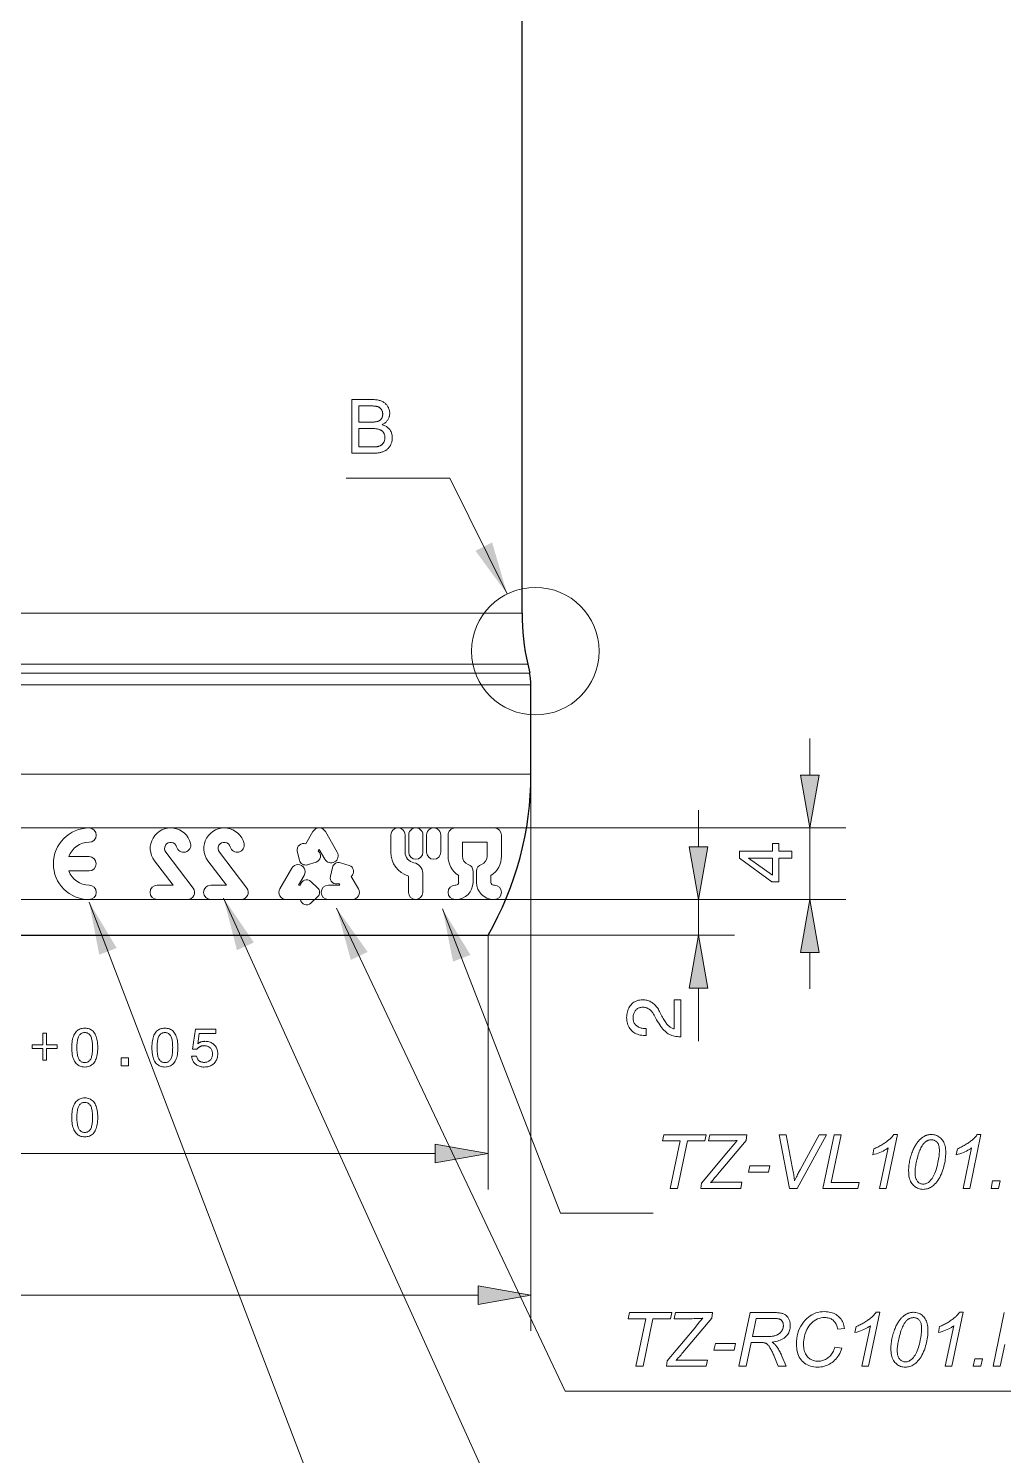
# Model space of a CAD drawing. Extents: x 0 to 297, y 0 to 420.
# Drawn here: x 115.4 to 169.9, y 151.8 to 231.6 of the extents above; entities that cross this region are included whole.
import ezdxf

# ---------------------------------------------------------------- set-up
doc = ezdxf.new("R2010")
doc.units = 0

msp = doc.modelspace()

# ---------------------------------------------------------------- linework, layer by layer
at = {"color": 7, "lineweight": 30}
for p, q in [((143.007, 198.885), (143.007, 292.085)), ((76.207, 180.885), (141.107, 180.885))]:
    msp.add_line(p, q, dxfattribs=at)
at = {"color": 7, "lineweight": 13}
for p, q in [((138.802, 198.885), (74.307, 198.885)), ((139.176, 195.543), (73.88, 195.543)), ((139.08, 196.031), (73.99, 196.031)), ((139.241, 194.885), (73.807, 194.885)), ((139.241, 189.885), (73.807, 189.885)), ((143.507, 189.885), (143.507, 158.781)), ((85.657, 186.885), (138.657, 186.885)), ((79.161, 168.684), (138.152, 168.684)), ((76.761, 160.781), (140.552, 160.781))]:
    msp.add_line(p, q, dxfattribs=at)
at = {"color": 7, "lineweight": 13, "ltscale": 0.105126}
msp.add_line((143.007, 198.885), (138.802, 198.885), dxfattribs=at)
at = {"color": 7, "lineweight": 13, "ltscale": 0.106096}
msp.add_line((143.324, 196.031), (139.08, 196.031), dxfattribs=at)
at = {"color": 7, "lineweight": 13, "ltscale": 0.106432}
msp.add_line((143.434, 195.543), (139.176, 195.543), dxfattribs=at)
at = {"color": 7, "lineweight": 30, "ltscale": 0.0125}
msp.add_line((143.324, 196.031), (143.434, 195.543), dxfattribs=at)
at = {"color": 7, "lineweight": 13, "ltscale": 0.106656}
for p, q in [((143.507, 194.885), (139.241, 194.885)), ((143.507, 189.885), (139.241, 189.885))]:
    msp.add_line(p, q, dxfattribs=at)
at = {"color": 7, "lineweight": 30, "ltscale": 0.125}
msp.add_line((143.507, 189.885), (143.507, 194.885), dxfattribs=at)
at = {"color": 5, "lineweight": 13, "ltscale": 0.051139}
for p, q in [((159.089, 189.839), (159.089, 191.885)), ((159.089, 177.885), (159.089, 179.93))]:
    msp.add_line(p, q, dxfattribs=at)
at = {"color": 7, "lineweight": 13, "ltscale": 0.051139}
msp.add_line((152.872, 185.839), (152.872, 187.885), dxfattribs=at)
at = {"color": 7, "lineweight": 18, "ltscale": 0.020064}
for p, q in [((131.325, 186.685), (130.924, 185.99)), ((133.865, 183.485), (133.464, 184.18)), ((129.824, 182.885), (130.627, 182.885))]:
    msp.add_line(p, q, dxfattribs=at)
at = {"color": 7, "lineweight": 18, "ltscale": 0.033271}
for p, q in [((132.683, 185.532), (132.018, 186.685)), ((130.143, 184.637), (129.478, 183.485)), ((132.188, 182.885), (133.519, 182.885))]:
    msp.add_line(p, q, dxfattribs=at)
at = {"color": 5, "lineweight": 13}
for p, q in [((138.657, 186.885), (161.089, 186.885)), ((138.657, 182.885), (161.089, 182.885))]:
    msp.add_line(p, q, dxfattribs=at)
at = {"color": 7, "lineweight": 18, "ltscale": 0.027327}
for p in [(139.274, 186.885), (141.461, 186.885)]:
    msp.add_line(p, (140.368, 186.885), dxfattribs=at)
at = {"color": 5, "lineweight": 13, "ltscale": 0.1}
msp.add_line((159.089, 182.885), (159.089, 186.885), dxfattribs=at)
at = {"color": 7, "lineweight": 18, "ltscale": 0.023761}
for p, q in [((135.674, 185.534), (135.674, 186.485)), ((136.474, 185.534), (136.474, 186.485)), ((136.674, 185.534), (136.674, 186.485)), ((137.474, 185.534), (137.474, 186.485)), ((137.674, 185.534), (137.674, 186.485)), ((138.474, 185.534), (138.474, 186.485))]:
    msp.add_line(p, q, dxfattribs=at)
at = {"color": 7, "lineweight": 18, "ltscale": 0.029509}
for p, q in [((138.874, 185.304), (138.874, 186.485)), ((141.861, 185.304), (141.861, 186.485))]:
    msp.add_line(p, q, dxfattribs=at)
at = {"color": 7, "lineweight": 18, "ltscale": 0.017327}
for p in [(139.674, 186.085), (141.061, 186.085)]:
    msp.add_line(p, (140.368, 186.085), dxfattribs=at)
at = {"color": 7, "lineweight": 18, "ltscale": 0.01951}
for p, q in [((139.674, 185.304), (139.674, 186.085)), ((141.061, 185.304), (141.061, 186.085))]:
    msp.add_line(p, q, dxfattribs=at)
at = {"color": 7, "lineweight": 13, "ltscale": 0.028166}
for p, q in [((118.817, 185.284), (117.69, 185.284)), ((118.817, 184.484), (117.69, 184.484))]:
    msp.add_line(p, q, dxfattribs=at)
at = {"color": 7, "lineweight": 13, "ltscale": 0.042885}
for p, q in [((123.508, 183.684), (122.47, 185.05)), ((126.499, 183.684), (125.46, 185.05))]:
    msp.add_line(p, q, dxfattribs=at)
at = {"color": 7, "lineweight": 13, "ltscale": 0.063061}
for p, q in [((124.634, 183.527), (123.106, 185.534)), ((127.624, 183.527), (126.097, 185.534))]:
    msp.add_line(p, q, dxfattribs=at)
at = {"color": 7, "lineweight": 18, "ltscale": 0.01286}
for p, q in [((130.567, 185.085), (130.453, 185.587)), ((131.503, 184.98), (131.012, 184.829)), ((132.3, 184.183), (132.415, 184.684)), ((132.859, 184.941), (133.351, 184.789)), ((131.211, 183.891), (131.588, 183.541)), ((131.588, 183.028), (131.211, 182.678))]:
    msp.add_line(p, q, dxfattribs=at)
at = {"color": 7, "lineweight": 18, "ltscale": 0.002744}
for p, q in [((131.672, 185.685), (131.617, 185.59)), ((130.517, 183.685), (130.627, 183.685))]:
    msp.add_line(p, q, dxfattribs=at)
at = {"color": 7, "lineweight": 18, "ltscale": 0.015951}
for p, q in [((131.991, 185.132), (131.672, 185.685)), ((132.188, 183.685), (132.826, 183.685))]:
    msp.add_line(p, q, dxfattribs=at)
at = {"color": 7, "lineweight": 18, "ltscale": 0.01595}
msp.add_line((130.836, 184.237), (130.517, 183.685), dxfattribs=at)
at = {"color": 7, "lineweight": 18, "ltscale": 0.026715}
msp.add_line((137.461, 184.353), (137.461, 183.285), dxfattribs=at)
at = {"color": 7, "lineweight": 18, "ltscale": 0.00963}
for p, q in [((139.467, 184.224), (139.467, 183.839)), ((141.268, 184.224), (141.268, 183.839))]:
    msp.add_line(p, q, dxfattribs=at)
at = {"color": 7, "lineweight": 18, "ltscale": 0.015834}
for p, q in [((140.268, 184.472), (140.268, 183.839)), ((140.467, 184.472), (140.467, 183.839))]:
    msp.add_line(p, q, dxfattribs=at)
at = {"color": 7, "lineweight": 13, "ltscale": 0.022092}
for p, q in [((122.625, 183.684), (123.508, 183.684)), ((125.615, 183.684), (126.499, 183.684))]:
    msp.add_line(p, q, dxfattribs=at)
at = {"color": 7, "lineweight": 18, "ltscale": 0.002743}
msp.add_line((132.826, 183.685), (132.771, 183.78), dxfattribs=at)
at = {"color": 7, "lineweight": 18, "ltscale": 0.022796}
msp.add_line((136.661, 184.196), (136.661, 183.285), dxfattribs=at)
at = {"color": 7, "lineweight": 18, "ltscale": 0.001077}
for p, q in [((139.274, 183.689), (139.318, 183.689)), ((141.461, 183.689), (141.418, 183.689)), ((139.274, 182.889), (139.318, 182.889)), ((141.461, 182.889), (141.418, 182.889))]:
    msp.add_line(p, q, dxfattribs=at)
at = {"color": 7, "lineweight": 18}
msp.add_line((78.567, 182.885), (138.657, 182.885), dxfattribs=at)
at = {"color": 7, "lineweight": 13, "ltscale": 0.042267}
for p, q in [((122.625, 182.884), (124.315, 182.884)), ((125.615, 182.884), (127.306, 182.884))]:
    msp.add_line(p, q, dxfattribs=at)
at = {"color": 7, "lineweight": 13, "ltscale": 0.405387}
msp.add_line((138.657, 182.885), (154.872, 182.885), dxfattribs=at)
at = {"color": 7, "lineweight": 13, "ltscale": 0.05}
msp.add_line((152.872, 180.885), (152.872, 182.885), dxfattribs=at)
at = {"color": 7, "lineweight": 13, "ltscale": 0.355011}
msp.add_line((141.107, 180.885), (141.107, 166.684), dxfattribs=at)
at = {"color": 7, "lineweight": 13, "ltscale": 0.344137}
msp.add_line((141.107, 180.885), (154.872, 180.885), dxfattribs=at)
at = {"color": 7, "lineweight": 13, "ltscale": 0.073984}
msp.add_line((152.872, 174.971), (152.872, 177.93), dxfattribs=at)
at = {"color": 7, "lineweight": 13}
for points in [[(133.493, 207.827), (133.493, 210.827), (134.619, 210.827), (134.686, 210.826), (134.751, 210.823), (134.813, 210.819), (134.872, 210.812), (134.929, 210.804), (134.982, 210.794), (135.033, 210.782), (135.082, 210.768), (135.127, 210.753), (135.17, 210.736), (135.211, 210.716), (135.25, 210.695), (135.287, 210.672), (135.322, 210.647), (135.355, 210.62), (135.387, 210.591), (135.417, 210.56), (135.445, 210.527), (135.471, 210.492), (135.496, 210.455), (135.518, 210.417), (135.538, 210.379), (135.556, 210.34), (135.571, 210.301), (135.584, 210.262), (135.594, 210.222), (135.603, 210.182), (135.609, 210.141), (135.612, 210.1), (135.613, 210.059), (135.612, 210.021), (135.609, 209.983), (135.604, 209.946), (135.597, 209.909), (135.587, 209.873), (135.576, 209.837), (135.562, 209.801), (135.546, 209.766), (135.529, 209.731), (135.509, 209.697), (135.487, 209.664), (135.463, 209.632), (135.437, 209.601), (135.408, 209.572), (135.378, 209.544), (135.345, 209.517), (135.311, 209.491), (135.274, 209.467), (135.235, 209.444), (135.194, 209.423), (135.247, 209.406), (135.298, 209.386), (135.346, 209.365), (135.391, 209.341), (135.434, 209.315), (135.475, 209.287), (135.513, 209.256), (135.549, 209.223), (135.582, 209.188), (135.612, 209.151), (135.64, 209.112), (135.665, 209.071), (135.687, 209.029), (135.706, 208.986), (135.722, 208.941), (135.735, 208.895), (135.745, 208.847), (135.753, 208.798), (135.757, 208.748), (135.759, 208.696), (135.758, 208.655), (135.755, 208.613), (135.751, 208.573), (135.744, 208.533), (135.736, 208.493), (135.727, 208.454), (135.715, 208.416), (135.702, 208.378), (135.686, 208.341), (135.67, 208.305), (135.651, 208.269), (135.632, 208.235), (135.612, 208.203), (135.592, 208.173), (135.57, 208.144), (135.548, 208.117), (135.524, 208.092), (135.5, 208.068), (135.475, 208.046), (135.45, 208.025), (135.423, 208.006), (135.395, 207.988), (135.365, 207.971), (135.334, 207.954), (135.302, 207.939), (135.268, 207.925), (135.234, 207.911), (135.197, 207.899), (135.16, 207.887), (135.121, 207.877), (135.081, 207.867), (135.039, 207.859), (134.995, 207.851), (134.949, 207.845), (134.901, 207.839), (134.852, 207.835), (134.801, 207.831), (134.748, 207.829), (134.694, 207.827), (134.637, 207.827)], [(133.89, 209.566), (134.539, 209.566), (134.59, 209.566), (134.639, 209.568), (134.684, 209.569), (134.726, 209.572), (134.766, 209.575), (134.802, 209.579), (134.835, 209.583), (134.866, 209.588), (134.893, 209.594), (134.918, 209.601), (134.947, 209.611), (134.975, 209.621), (135.002, 209.633), (135.027, 209.646), (135.05, 209.661), (135.072, 209.676), (135.093, 209.693), (135.112, 209.711), (135.13, 209.73), (135.146, 209.75), (135.16, 209.772), (135.173, 209.794), (135.185, 209.818), (135.195, 209.842), (135.203, 209.868), (135.21, 209.895), (135.216, 209.922), (135.219, 209.951), (135.222, 209.981), (135.222, 210.012), (135.222, 210.042), (135.22, 210.071), (135.216, 210.099), (135.211, 210.126), (135.205, 210.153), (135.197, 210.179), (135.187, 210.204), (135.177, 210.228), (135.164, 210.252), (135.151, 210.275), (135.136, 210.297), (135.12, 210.318), (135.102, 210.337), (135.084, 210.355), (135.064, 210.371), (135.043, 210.386), (135.02, 210.399), (134.997, 210.411), (134.972, 210.422), (134.946, 210.431), (134.918, 210.439), (134.885, 210.446), (134.849, 210.452), (134.809, 210.458), (134.766, 210.462), (134.718, 210.466), (134.667, 210.469), (134.612, 210.471), (134.553, 210.472), (134.49, 210.473), (133.89, 210.473)], [(133.89, 208.181), (134.637, 208.181), (134.674, 208.181), (134.71, 208.181), (134.742, 208.182), (134.773, 208.183), (134.801, 208.184), (134.827, 208.186), (134.85, 208.188), (134.872, 208.19), (134.891, 208.192), (134.907, 208.195), (134.934, 208.2), (134.96, 208.206), (134.986, 208.213), (135.01, 208.22), (135.033, 208.228), (135.056, 208.236), (135.077, 208.245), (135.098, 208.255), (135.118, 208.266), (135.136, 208.277), (135.155, 208.289), (135.172, 208.302), (135.189, 208.316), (135.205, 208.331), (135.22, 208.347), (135.235, 208.364), (135.249, 208.383), (135.263, 208.402), (135.276, 208.422), (135.288, 208.444), (135.299, 208.466), (135.309, 208.489), (135.318, 208.512), (135.326, 208.537), (135.332, 208.562), (135.338, 208.587), (135.342, 208.614), (135.345, 208.64), (135.347, 208.668), (135.347, 208.696), (135.346, 208.73), (135.344, 208.762), (135.34, 208.793), (135.334, 208.824), (135.326, 208.853), (135.316, 208.882), (135.305, 208.91), (135.292, 208.937), (135.278, 208.963), (135.261, 208.988), (135.243, 209.012), (135.224, 209.035), (135.204, 209.056), (135.182, 209.075), (135.159, 209.093), (135.134, 209.11), (135.108, 209.125), (135.081, 209.139), (135.053, 209.151), (135.023, 209.162), (134.991, 209.171), (134.957, 209.18), (134.919, 209.188), (134.88, 209.194), (134.837, 209.2), (134.792, 209.204), (134.744, 209.208), (134.693, 209.21), (134.64, 209.212), (134.584, 209.212), (133.89, 209.212)], [(152.351, 185.839), (152.872, 182.885), (153.393, 185.839)], [(153.393, 177.93), (152.872, 180.885), (152.351, 177.93)], [(151.872, 175.217), (151.86, 175.217), (151.772, 175.22), (151.688, 175.226), (151.606, 175.236), (151.527, 175.251), (151.452, 175.269), (151.379, 175.292), (151.309, 175.319), (151.242, 175.35), (151.178, 175.385), (151.117, 175.424), (151.057, 175.469), (150.997, 175.52), (150.938, 175.578), (150.879, 175.643), (150.82, 175.714), (150.76, 175.792), (150.702, 175.877), (150.643, 175.968), (150.584, 176.066), (150.525, 176.17), (150.386, 176.426), (150.361, 176.47), (150.335, 176.512), (150.309, 176.552), (150.282, 176.589), (150.254, 176.624), (150.226, 176.656), (150.197, 176.686), (150.167, 176.714), (150.137, 176.738), (150.107, 176.761), (150.075, 176.781), (150.043, 176.799), (150.009, 176.814), (149.974, 176.828), (149.938, 176.84), (149.901, 176.849), (149.863, 176.857), (149.824, 176.862), (149.784, 176.865), (149.743, 176.866), (149.696, 176.865), (149.651, 176.86), (149.608, 176.851), (149.567, 176.84), (149.528, 176.825), (149.49, 176.807), (149.454, 176.786), (149.421, 176.762), (149.389, 176.734), (149.358, 176.703), (149.33, 176.669), (149.306, 176.633), (149.284, 176.595), (149.265, 176.554), (149.248, 176.512), (149.235, 176.467), (149.225, 176.42), (149.218, 176.37), (149.213, 176.319), (149.212, 176.265), (149.214, 176.212), (149.219, 176.161), (149.228, 176.112), (149.241, 176.066), (149.258, 176.022), (149.279, 175.98), (149.303, 175.941), (149.331, 175.904), (149.362, 175.869), (149.397, 175.836), (149.436, 175.806), (149.477, 175.78), (149.521, 175.756), (149.568, 175.736), (149.618, 175.718), (149.67, 175.704), (149.725, 175.693), (149.783, 175.685), (149.844, 175.681), (149.908, 175.679), (149.943, 175.679), (149.943, 175.287), (149.882, 175.287), (149.789, 175.29), (149.7, 175.298), (149.615, 175.311), (149.534, 175.33), (149.457, 175.355), (149.384, 175.384), (149.315, 175.419), (149.249, 175.46), (149.188, 175.506), (149.131, 175.557), (149.078, 175.613), (149.031, 175.673), (148.989, 175.736), (148.953, 175.803), (148.923, 175.875), (148.898, 175.95), (148.878, 176.029), (148.864, 176.111), (148.856, 176.198), (148.853, 176.288), (148.856, 176.375), (148.863, 176.459), (148.876, 176.539), (148.893, 176.616), (148.915, 176.689), (148.942, 176.759), (148.974, 176.825), (149.011, 176.888), (149.053, 176.948), (149.1, 177.004), (149.151, 177.056), (149.205, 177.103), (149.262, 177.143), (149.322, 177.179), (149.385, 177.209), (149.451, 177.234), (149.521, 177.253), (149.593, 177.266), (149.669, 177.275), (149.747, 177.277), (149.809, 177.276), (149.868, 177.271), (149.926, 177.263), (149.983, 177.252), (150.038, 177.237), (150.091, 177.22), (150.143, 177.199), (150.194, 177.175), (150.243, 177.147), (150.29, 177.117), (150.336, 177.083), (150.381, 177.046), (150.424, 177.006), (150.467, 176.962), (150.508, 176.915), (150.547, 176.864), (150.586, 176.81), (150.623, 176.753), (150.659, 176.692), (150.694, 176.628), (150.822, 176.375), (150.86, 176.305), (150.896, 176.239), (150.932, 176.177), (150.967, 176.119), (151.001, 176.065), (151.035, 176.016), (151.068, 175.97), (151.1, 175.928), (151.131, 175.891), (151.162, 175.857), (151.193, 175.827), (151.224, 175.799), (151.256, 175.773), (151.289, 175.749), (151.323, 175.727), (151.357, 175.707), (151.392, 175.69), (151.428, 175.674), (151.464, 175.661), (151.501, 175.65), (151.501, 177.277), (151.872, 177.277)], [(117.849, 174.608), (117.851, 174.712), (117.856, 174.811), (117.866, 174.905), (117.879, 174.994), (117.896, 175.077), (117.916, 175.156), (117.94, 175.229), (117.968, 175.298), (118, 175.361), (118.035, 175.419), (118.074, 175.472), (118.116, 175.519), (118.162, 175.561), (118.211, 175.597), (118.263, 175.628), (118.319, 175.653), (118.378, 175.672), (118.441, 175.686), (118.507, 175.695), (118.577, 175.697), (118.647, 175.695), (118.713, 175.686), (118.776, 175.673), (118.835, 175.653), (118.891, 175.628), (118.944, 175.598), (118.993, 175.562), (119.038, 175.521), (119.08, 175.474), (119.119, 175.421), (119.154, 175.364), (119.185, 175.301), (119.213, 175.232), (119.237, 175.159), (119.257, 175.08), (119.273, 174.996), (119.286, 174.907), (119.295, 174.813), (119.301, 174.713), (119.303, 174.608), (119.301, 174.504), (119.295, 174.405), (119.286, 174.31), (119.273, 174.222), (119.257, 174.138), (119.237, 174.06), (119.213, 173.986), (119.185, 173.918), (119.154, 173.856), (119.119, 173.798), (119.08, 173.746), (119.038, 173.699), (118.993, 173.658), (118.944, 173.622), (118.891, 173.592), (118.835, 173.568), (118.776, 173.548), (118.713, 173.535), (118.647, 173.526), (118.577, 173.524), (118.507, 173.526), (118.441, 173.535), (118.378, 173.549), (118.319, 173.568), (118.263, 173.593), (118.211, 173.623), (118.162, 173.659), (118.116, 173.7), (118.074, 173.747), (118.035, 173.8), (118, 173.857), (117.968, 173.92), (117.94, 173.988), (117.916, 174.062), (117.896, 174.14), (117.879, 174.223), (117.866, 174.312), (117.856, 174.406), (117.851, 174.504)], [(122.326, 174.608), (122.328, 174.712), (122.334, 174.811), (122.343, 174.905), (122.356, 174.994), (122.373, 175.077), (122.393, 175.156), (122.418, 175.229), (122.445, 175.298), (122.477, 175.361), (122.512, 175.419), (122.551, 175.472), (122.594, 175.519), (122.639, 175.561), (122.688, 175.597), (122.741, 175.628), (122.797, 175.653), (122.856, 175.672), (122.919, 175.686), (122.985, 175.695), (123.054, 175.697), (123.124, 175.695), (123.19, 175.686), (123.253, 175.673), (123.313, 175.653), (123.369, 175.628), (123.421, 175.598), (123.47, 175.562), (123.516, 175.521), (123.558, 175.474), (123.596, 175.421), (123.631, 175.364), (123.663, 175.301), (123.69, 175.232), (123.714, 175.159), (123.734, 175.08), (123.751, 174.996), (123.764, 174.907), (123.773, 174.813), (123.778, 174.713), (123.78, 174.608), (123.778, 174.504), (123.773, 174.405), (123.764, 174.31), (123.751, 174.222), (123.734, 174.138), (123.714, 174.06), (123.69, 173.986), (123.663, 173.918), (123.631, 173.856), (123.596, 173.798), (123.558, 173.746), (123.516, 173.699), (123.47, 173.658), (123.421, 173.622), (123.369, 173.592), (123.313, 173.568), (123.253, 173.548), (123.19, 173.535), (123.124, 173.526), (123.054, 173.524), (122.985, 173.526), (122.919, 173.535), (122.856, 173.549), (122.797, 173.568), (122.741, 173.593), (122.688, 173.623), (122.639, 173.659), (122.594, 173.7), (122.551, 173.747), (122.512, 173.8), (122.477, 173.857), (122.445, 173.92), (122.418, 173.988), (122.393, 174.062), (122.373, 174.14), (122.356, 174.223), (122.343, 174.312), (122.334, 174.406), (122.328, 174.504)], [(124.545, 174.132), (124.825, 174.132), (124.831, 174.1), (124.838, 174.069), (124.848, 174.04), (124.859, 174.012), (124.872, 173.986), (124.886, 173.961), (124.902, 173.937), (124.92, 173.915), (124.94, 173.895), (124.961, 173.876), (124.984, 173.858), (125.008, 173.842), (125.034, 173.829), (125.06, 173.817), (125.088, 173.806), (125.117, 173.798), (125.147, 173.792), (125.179, 173.787), (125.212, 173.784), (125.246, 173.783), (125.287, 173.785), (125.327, 173.789), (125.365, 173.795), (125.401, 173.804), (125.436, 173.816), (125.469, 173.83), (125.5, 173.846), (125.53, 173.866), (125.558, 173.887), (125.585, 173.912), (125.609, 173.938), (125.631, 173.966), (125.65, 173.996), (125.667, 174.027), (125.681, 174.06), (125.693, 174.095), (125.702, 174.131), (125.708, 174.169), (125.712, 174.209), (125.713, 174.25), (125.712, 174.292), (125.708, 174.332), (125.702, 174.37), (125.693, 174.407), (125.682, 174.442), (125.668, 174.475), (125.651, 174.507), (125.632, 174.536), (125.611, 174.564), (125.586, 174.591), (125.56, 174.615), (125.532, 174.636), (125.502, 174.655), (125.471, 174.672), (125.438, 174.686), (125.403, 174.697), (125.366, 174.706), (125.328, 174.712), (125.287, 174.716), (125.246, 174.718), (125.221, 174.717), (125.197, 174.716), (125.174, 174.713), (125.151, 174.71), (125.128, 174.705), (125.106, 174.7), (125.085, 174.694), (125.063, 174.686), (125.042, 174.678), (125.022, 174.669), (125.002, 174.659), (124.983, 174.647), (124.964, 174.635), (124.945, 174.622), (124.927, 174.608), (124.91, 174.593), (124.893, 174.578), (124.877, 174.561), (124.861, 174.543), (124.846, 174.524), (124.605, 174.524), (124.77, 175.637), (125.892, 175.637), (125.892, 175.389), (124.973, 175.389), (124.888, 174.824), (124.904, 174.837), (124.92, 174.849), (124.936, 174.861), (124.953, 174.872), (124.97, 174.882), (124.989, 174.892), (125.007, 174.901), (125.026, 174.91), (125.046, 174.918), (125.066, 174.925), (125.087, 174.932), (125.108, 174.937), (125.129, 174.943), (125.151, 174.947), (125.173, 174.951), (125.196, 174.954), (125.219, 174.956), (125.242, 174.958), (125.266, 174.959), (125.29, 174.96), (125.353, 174.958), (125.414, 174.952), (125.472, 174.942), (125.528, 174.929), (125.581, 174.912), (125.632, 174.891), (125.68, 174.866), (125.726, 174.837), (125.769, 174.804), (125.81, 174.768), (125.847, 174.728), (125.881, 174.686), (125.91, 174.642), (125.936, 174.595), (125.958, 174.546), (125.975, 174.494), (125.989, 174.441), (125.999, 174.384), (126.005, 174.326), (126.007, 174.265), (126.005, 174.2), (125.999, 174.137), (125.988, 174.077), (125.974, 174.02), (125.955, 173.965), (125.932, 173.913), (125.905, 173.863), (125.873, 173.816), (125.838, 173.771), (125.798, 173.729), (125.755, 173.69), (125.71, 173.655), (125.662, 173.624), (125.611, 173.598), (125.558, 173.575), (125.502, 173.557), (125.444, 173.542), (125.383, 173.532), (125.32, 173.526), (125.254, 173.524), (125.196, 173.525), (125.14, 173.53), (125.085, 173.539), (125.033, 173.55), (124.983, 173.566), (124.935, 173.584), (124.889, 173.606), (124.844, 173.631), (124.802, 173.659), (124.762, 173.691), (124.725, 173.726), (124.691, 173.762), (124.66, 173.801), (124.634, 173.842), (124.61, 173.885), (124.59, 173.93), (124.573, 173.977), (124.56, 174.027), (124.551, 174.078)], [(116.233, 175.421), (116.444, 175.421), (116.444, 174.766), (117.04, 174.766), (117.04, 174.557), (116.444, 174.557), (116.444, 173.901), (116.233, 173.901), (116.233, 174.557), (115.634, 174.557), (115.634, 174.766), (116.233, 174.766)], [(118.138, 174.608), (118.139, 174.524), (118.143, 174.444), (118.148, 174.369), (118.155, 174.298), (118.165, 174.233), (118.177, 174.171), (118.19, 174.115), (118.206, 174.063), (118.224, 174.016), (118.245, 173.973), (118.267, 173.935), (118.292, 173.901), (118.319, 173.87), (118.349, 173.844), (118.381, 173.822), (118.415, 173.804), (118.452, 173.79), (118.491, 173.78), (118.533, 173.774), (118.577, 173.772), (118.621, 173.774), (118.663, 173.78), (118.702, 173.79), (118.739, 173.803), (118.773, 173.821), (118.805, 173.843), (118.834, 173.869), (118.861, 173.899), (118.886, 173.933), (118.908, 173.971), (118.928, 174.013), (118.945, 174.06), (118.961, 174.112), (118.974, 174.168), (118.986, 174.23), (118.995, 174.296), (119.003, 174.367), (119.008, 174.443), (119.011, 174.523), (119.012, 174.608), (119.011, 174.694), (119.008, 174.775), (119.003, 174.851), (118.995, 174.922), (118.986, 174.988), (118.974, 175.049), (118.961, 175.106), (118.945, 175.158), (118.928, 175.205), (118.908, 175.247), (118.886, 175.285), (118.861, 175.319), (118.834, 175.349), (118.805, 175.375), (118.773, 175.397), (118.739, 175.415), (118.702, 175.429), (118.663, 175.439), (118.621, 175.445), (118.577, 175.447), (118.533, 175.445), (118.491, 175.439), (118.452, 175.428), (118.415, 175.414), (118.381, 175.396), (118.349, 175.374), (118.319, 175.348), (118.292, 175.318), (118.267, 175.283), (118.245, 175.245), (118.224, 175.203), (118.206, 175.155), (118.19, 175.103), (118.177, 175.047), (118.165, 174.985), (118.155, 174.919), (118.148, 174.849), (118.143, 174.773), (118.139, 174.693)], [(122.616, 174.608), (122.617, 174.524), (122.62, 174.444), (122.625, 174.369), (122.633, 174.298), (122.642, 174.233), (122.654, 174.171), (122.668, 174.115), (122.684, 174.063), (122.702, 174.016), (122.722, 173.973), (122.744, 173.935), (122.769, 173.901), (122.796, 173.87), (122.826, 173.844), (122.858, 173.822), (122.893, 173.804), (122.929, 173.79), (122.968, 173.78), (123.01, 173.774), (123.054, 173.772), (123.098, 173.774), (123.14, 173.78), (123.179, 173.79), (123.216, 173.803), (123.25, 173.821), (123.282, 173.843), (123.312, 173.869), (123.339, 173.899), (123.363, 173.933), (123.385, 173.971), (123.405, 174.013), (123.423, 174.06), (123.438, 174.112), (123.452, 174.168), (123.463, 174.23), (123.473, 174.296), (123.48, 174.367), (123.485, 174.443), (123.488, 174.523), (123.489, 174.608), (123.488, 174.694), (123.485, 174.775), (123.48, 174.851), (123.473, 174.922), (123.463, 174.988), (123.452, 175.049), (123.438, 175.106), (123.423, 175.158), (123.405, 175.205), (123.385, 175.247), (123.363, 175.285), (123.339, 175.319), (123.312, 175.349), (123.282, 175.375), (123.25, 175.397), (123.216, 175.415), (123.179, 175.429), (123.14, 175.439), (123.098, 175.445), (123.054, 175.447), (123.01, 175.445), (122.968, 175.439), (122.929, 175.428), (122.893, 175.414), (122.858, 175.396), (122.826, 175.374), (122.796, 175.348), (122.769, 175.318), (122.744, 175.283), (122.722, 175.245), (122.702, 175.203), (122.684, 175.155), (122.668, 175.103), (122.654, 175.047), (122.642, 174.985), (122.633, 174.919), (122.625, 174.849), (122.62, 174.773), (122.617, 174.693)], [(120.607, 173.584), (120.607, 174.034), (121.025, 174.034), (121.025, 173.584)], [(117.849, 170.708), (117.851, 170.812), (117.856, 170.911), (117.866, 171.005), (117.879, 171.094), (117.896, 171.177), (117.916, 171.256), (117.94, 171.329), (117.968, 171.398), (118, 171.461), (118.035, 171.519), (118.074, 171.572), (118.116, 171.619), (118.162, 171.661), (118.211, 171.697), (118.263, 171.728), (118.319, 171.753), (118.378, 171.772), (118.441, 171.786), (118.507, 171.795), (118.577, 171.797), (118.647, 171.795), (118.713, 171.786), (118.776, 171.773), (118.835, 171.753), (118.891, 171.728), (118.944, 171.698), (118.993, 171.662), (119.038, 171.621), (119.08, 171.574), (119.119, 171.521), (119.154, 171.464), (119.185, 171.401), (119.213, 171.332), (119.237, 171.259), (119.257, 171.18), (119.273, 171.096), (119.286, 171.007), (119.295, 170.913), (119.301, 170.813), (119.303, 170.708), (119.301, 170.604), (119.295, 170.505), (119.286, 170.41), (119.273, 170.322), (119.257, 170.238), (119.237, 170.16), (119.213, 170.086), (119.185, 170.018), (119.154, 169.956), (119.119, 169.898), (119.08, 169.846), (119.038, 169.799), (118.993, 169.758), (118.944, 169.723), (118.891, 169.692), (118.835, 169.668), (118.776, 169.648), (118.713, 169.635), (118.647, 169.626), (118.577, 169.624), (118.507, 169.626), (118.441, 169.635), (118.378, 169.649), (118.319, 169.668), (118.263, 169.693), (118.211, 169.723), (118.162, 169.759), (118.116, 169.8), (118.074, 169.847), (118.035, 169.9), (118, 169.957), (117.968, 170.02), (117.94, 170.088), (117.916, 170.162), (117.896, 170.24), (117.879, 170.323), (117.866, 170.412), (117.856, 170.506), (117.851, 170.604)], [(118.138, 170.708), (118.139, 170.624), (118.143, 170.544), (118.148, 170.469), (118.155, 170.398), (118.165, 170.333), (118.177, 170.271), (118.19, 170.215), (118.206, 170.163), (118.224, 170.116), (118.245, 170.073), (118.267, 170.035), (118.292, 170.001), (118.319, 169.97), (118.349, 169.944), (118.381, 169.922), (118.415, 169.904), (118.452, 169.89), (118.491, 169.88), (118.533, 169.874), (118.577, 169.872), (118.621, 169.874), (118.663, 169.88), (118.702, 169.89), (118.739, 169.903), (118.773, 169.921), (118.805, 169.943), (118.834, 169.969), (118.861, 169.999), (118.886, 170.033), (118.908, 170.071), (118.928, 170.113), (118.945, 170.16), (118.961, 170.212), (118.974, 170.268), (118.986, 170.33), (118.995, 170.396), (119.003, 170.467), (119.008, 170.543), (119.011, 170.623), (119.012, 170.708), (119.011, 170.794), (119.008, 170.875), (119.003, 170.951), (118.995, 171.022), (118.986, 171.088), (118.974, 171.149), (118.961, 171.206), (118.945, 171.258), (118.928, 171.305), (118.908, 171.347), (118.886, 171.385), (118.861, 171.419), (118.834, 171.449), (118.805, 171.475), (118.773, 171.497), (118.739, 171.515), (118.702, 171.529), (118.663, 171.539), (118.621, 171.545), (118.577, 171.547), (118.533, 171.545), (118.491, 171.539), (118.452, 171.528), (118.415, 171.514), (118.381, 171.496), (118.349, 171.474), (118.319, 171.448), (118.292, 171.418), (118.267, 171.383), (118.245, 171.345), (118.224, 171.303), (118.206, 171.255), (118.19, 171.203), (118.177, 171.147), (118.165, 171.085), (118.155, 171.019), (118.148, 170.949), (118.143, 170.873), (118.139, 170.793)], [(138.152, 168.163), (141.107, 168.684), (138.152, 169.205)], [(151.288, 166.739), (151.843, 169.398), (150.859, 169.398), (150.93, 169.739), (153.292, 169.739), (153.22, 169.398), (152.244, 169.398), (151.689, 166.739)], [(152.999, 166.739), (153.038, 167.04), (154.54, 168.835), (154.851, 169.211), (154.87, 169.234), (154.889, 169.257), (154.907, 169.279), (154.925, 169.3), (154.944, 169.321), (154.962, 169.342), (154.98, 169.363), (154.998, 169.383), (155.016, 169.403), (155.033, 169.422), (154.996, 169.418), (154.962, 169.414), (154.929, 169.411), (154.899, 169.408), (154.872, 169.405), (154.846, 169.403), (154.823, 169.402), (154.802, 169.401), (154.784, 169.4), (154.767, 169.4), (154.669, 169.402), (154.55, 169.4), (154.434, 169.398), (153.425, 169.398), (153.496, 169.739), (155.565, 169.739), (155.531, 169.426), (153.92, 167.513), (153.863, 167.445), (153.81, 167.382), (153.762, 167.324), (153.717, 167.272), (153.678, 167.225), (153.642, 167.183), (153.611, 167.147), (153.584, 167.115), (153.562, 167.09), (153.544, 167.069), (153.561, 167.071), (153.577, 167.073), (153.592, 167.075), (153.605, 167.077), (153.618, 167.078), (153.629, 167.079), (153.638, 167.08), (153.647, 167.081), (153.654, 167.081), (153.66, 167.081), (155.295, 167.081), (155.224, 166.739)], [(157.949, 166.739), (157.372, 169.739), (157.759, 169.739), (158.107, 167.951), (158.126, 167.855), (158.143, 167.764), (158.159, 167.676), (158.173, 167.591), (158.186, 167.511), (158.198, 167.434), (158.209, 167.361), (158.218, 167.292), (158.225, 167.227), (158.232, 167.165), (158.269, 167.24), (158.304, 167.313), (158.339, 167.382), (158.372, 167.447), (158.403, 167.51), (158.433, 167.569), (158.462, 167.625), (158.49, 167.678), (158.516, 167.728), (158.541, 167.775), (159.611, 169.739), (160.024, 169.739), (158.379, 166.739)], [(159.816, 166.739), (160.442, 169.739), (160.843, 169.739), (160.288, 167.079), (161.846, 167.079), (161.774, 166.739)], [(162.988, 166.739), (163.462, 169.005), (163.398, 168.957), (163.33, 168.912), (163.256, 168.869), (163.177, 168.827), (163.093, 168.787), (163.004, 168.75), (162.91, 168.714), (162.811, 168.68), (162.708, 168.648), (162.599, 168.618), (162.668, 168.954), (162.724, 168.976), (162.779, 169.001), (162.833, 169.026), (162.888, 169.053), (162.943, 169.081), (162.997, 169.111), (163.052, 169.141), (163.106, 169.174), (163.16, 169.207), (163.214, 169.242), (163.266, 169.277), (163.316, 169.312), (163.363, 169.345), (163.408, 169.377), (163.449, 169.409), (163.488, 169.44), (163.525, 169.469), (163.558, 169.498), (163.59, 169.526), (163.618, 169.553), (163.634, 169.57), (163.65, 169.587), (163.666, 169.605), (163.682, 169.624), (163.698, 169.644), (163.713, 169.664), (163.728, 169.685), (163.744, 169.706), (163.759, 169.729), (163.773, 169.752), (163.988, 169.752), (163.36, 166.739)], [(164.606, 167.724), (164.607, 167.8), (164.611, 167.876), (164.617, 167.953), (164.624, 168.03), (164.635, 168.107), (164.647, 168.185), (164.662, 168.263), (164.679, 168.341), (164.698, 168.419), (164.72, 168.497), (164.743, 168.574), (164.766, 168.648), (164.79, 168.719), (164.815, 168.786), (164.84, 168.851), (164.865, 168.912), (164.891, 168.97), (164.918, 169.025), (164.945, 169.077), (164.973, 169.126), (165.001, 169.172), (165.029, 169.216), (165.057, 169.258), (165.086, 169.297), (165.114, 169.335), (165.143, 169.371), (165.172, 169.405), (165.202, 169.437), (165.231, 169.466), (165.261, 169.494), (165.291, 169.52), (165.321, 169.544), (165.35, 169.567), (165.38, 169.589), (165.409, 169.609), (165.439, 169.628), (165.468, 169.645), (165.497, 169.661), (165.526, 169.676), (165.555, 169.689), (165.584, 169.701), (165.614, 169.712), (165.644, 169.721), (165.675, 169.729), (165.707, 169.736), (165.739, 169.742), (165.772, 169.746), (165.806, 169.749), (165.84, 169.751), (165.875, 169.752), (165.943, 169.749), (166.008, 169.741), (166.071, 169.729), (166.132, 169.711), (166.19, 169.688), (166.247, 169.66), (166.301, 169.626), (166.352, 169.588), (166.402, 169.545), (166.449, 169.496), (166.493, 169.442), (166.532, 169.385), (166.566, 169.322), (166.596, 169.255), (166.622, 169.183), (166.642, 169.107), (166.659, 169.026), (166.67, 168.941), (166.677, 168.851), (166.679, 168.757), (166.678, 168.658), (166.673, 168.559), (166.665, 168.46), (166.654, 168.361), (166.639, 168.262), (166.622, 168.164), (166.601, 168.066), (166.577, 167.968), (166.55, 167.87), (166.52, 167.773), (166.481, 167.66), (166.438, 167.554), (166.393, 167.453), (166.345, 167.357), (166.295, 167.268), (166.241, 167.184), (166.184, 167.106), (166.124, 167.034), (166.061, 166.968), (165.996, 166.907), (165.943, 166.866), (165.89, 166.828), (165.835, 166.796), (165.778, 166.767), (165.72, 166.743), (165.661, 166.723), (165.6, 166.708), (165.537, 166.697), (165.474, 166.69), (165.408, 166.688), (165.342, 166.691), (165.278, 166.699), (165.215, 166.712), (165.155, 166.731), (165.097, 166.755), (165.041, 166.784), (164.987, 166.818), (164.936, 166.858), (164.886, 166.903), (164.839, 166.953), (164.794, 167.009), (164.755, 167.069), (164.72, 167.134), (164.69, 167.204), (164.664, 167.278), (164.643, 167.358), (164.627, 167.442), (164.616, 167.531), (164.609, 167.625)], [(164.964, 167.63), (164.965, 167.576), (164.968, 167.524), (164.973, 167.475), (164.979, 167.428), (164.987, 167.384), (164.998, 167.342), (165.01, 167.302), (165.023, 167.265), (165.039, 167.23), (165.056, 167.198), (165.083, 167.157), (165.111, 167.12), (165.142, 167.088), (165.176, 167.06), (165.212, 167.037), (165.25, 167.017), (165.29, 167.002), (165.333, 166.992), (165.379, 166.985), (165.427, 166.983), (165.469, 166.985), (165.511, 166.991), (165.552, 167), (165.593, 167.014), (165.632, 167.032), (165.671, 167.053), (165.709, 167.078), (165.746, 167.107), (165.782, 167.14), (165.818, 167.177), (165.867, 167.235), (165.914, 167.297), (165.959, 167.365), (166.001, 167.437), (166.04, 167.515), (166.077, 167.598), (166.111, 167.686), (166.143, 167.779), (166.173, 167.877), (166.199, 167.981), (166.224, 168.084), (166.245, 168.184), (166.265, 168.281), (166.281, 168.373), (166.295, 168.461), (166.307, 168.546), (166.316, 168.626), (166.322, 168.703), (166.326, 168.776), (166.327, 168.845), (166.326, 168.908), (166.322, 168.967), (166.316, 169.023), (166.307, 169.075), (166.296, 169.123), (166.283, 169.168), (166.267, 169.21), (166.248, 169.247), (166.227, 169.281), (166.203, 169.312), (166.178, 169.339), (166.151, 169.363), (166.122, 169.385), (166.092, 169.403), (166.06, 169.419), (166.027, 169.432), (165.992, 169.442), (165.955, 169.449), (165.917, 169.454), (165.877, 169.455), (165.848, 169.454), (165.819, 169.452), (165.79, 169.448), (165.762, 169.443), (165.735, 169.436), (165.707, 169.428), (165.68, 169.418), (165.654, 169.407), (165.628, 169.394), (165.602, 169.379), (165.576, 169.363), (165.551, 169.345), (165.526, 169.324), (165.501, 169.301), (165.477, 169.276), (165.452, 169.249), (165.428, 169.22), (165.404, 169.189), (165.381, 169.155), (165.357, 169.119), (165.325, 169.065), (165.293, 169.005), (165.262, 168.94), (165.232, 168.87), (165.202, 168.795), (165.174, 168.715), (165.146, 168.629), (165.12, 168.539), (165.094, 168.443), (165.069, 168.342), (165.049, 168.255), (165.031, 168.172), (165.016, 168.092), (165.002, 168.016), (164.99, 167.943), (164.981, 167.873), (164.974, 167.807), (164.969, 167.745), (164.965, 167.685)], [(167.649, 166.739), (168.124, 169.005), (168.06, 168.957), (167.991, 168.912), (167.917, 168.869), (167.839, 168.827), (167.755, 168.787), (167.666, 168.75), (167.572, 168.714), (167.473, 168.68), (167.369, 168.648), (167.26, 168.618), (167.33, 168.954), (167.385, 168.976), (167.44, 169.001), (167.495, 169.026), (167.55, 169.053), (167.604, 169.081), (167.659, 169.111), (167.713, 169.141), (167.767, 169.174), (167.821, 169.207), (167.875, 169.242), (167.928, 169.277), (167.978, 169.312), (168.025, 169.345), (168.069, 169.377), (168.111, 169.409), (168.15, 169.44), (168.186, 169.469), (168.22, 169.498), (168.251, 169.526), (168.28, 169.553), (168.296, 169.57), (168.312, 169.587), (168.328, 169.605), (168.344, 169.624), (168.359, 169.644), (168.375, 169.664), (168.39, 169.685), (168.405, 169.706), (168.42, 169.729), (168.435, 169.752), (168.65, 169.752), (168.022, 166.739)], [(155.651, 167.64), (155.729, 168.01), (156.859, 168.01), (156.783, 167.64)], [(169.213, 166.739), (169.301, 167.159), (169.72, 167.159), (169.63, 166.739)], [(140.552, 160.26), (143.507, 160.781), (140.552, 161.302)], [(149.368, 156.802), (149.922, 159.46), (148.938, 159.46), (149.009, 159.802), (151.371, 159.802), (151.299, 159.46), (150.323, 159.46), (149.769, 156.802)], [(151.078, 156.802), (151.117, 157.103), (152.619, 158.897), (152.93, 159.274), (152.949, 159.297), (152.968, 159.319), (152.986, 159.341), (153.005, 159.363), (153.023, 159.384), (153.041, 159.405), (153.059, 159.425), (153.077, 159.446), (153.095, 159.465), (153.112, 159.485), (153.076, 159.48), (153.041, 159.477), (153.009, 159.473), (152.979, 159.47), (152.951, 159.468), (152.925, 159.466), (152.902, 159.464), (152.881, 159.463), (152.863, 159.462), (152.846, 159.462), (152.748, 159.464), (152.629, 159.462), (152.513, 159.46), (151.504, 159.46), (151.576, 159.802), (153.644, 159.802), (153.61, 159.489), (151.999, 157.575), (151.942, 157.507), (151.889, 157.444), (151.841, 157.387), (151.797, 157.335), (151.757, 157.287), (151.721, 157.246), (151.69, 157.209), (151.663, 157.178), (151.641, 157.152), (151.623, 157.131), (151.64, 157.134), (151.656, 157.136), (151.671, 157.138), (151.685, 157.139), (151.697, 157.141), (151.708, 157.142), (151.718, 157.143), (151.726, 157.143), (151.733, 157.144), (151.739, 157.144), (153.374, 157.144), (153.303, 156.802)], [(155.128, 156.802), (155.756, 159.802), (157.015, 159.802), (157.088, 159.801), (157.157, 159.799), (157.222, 159.796), (157.284, 159.792), (157.342, 159.786), (157.397, 159.779), (157.448, 159.771), (157.496, 159.762), (157.539, 159.751), (157.58, 159.74), (157.617, 159.726), (157.653, 159.71), (157.688, 159.692), (157.72, 159.672), (157.751, 159.65), (157.781, 159.625), (157.808, 159.599), (157.834, 159.57), (157.859, 159.539), (157.882, 159.505), (157.902, 159.47), (157.921, 159.433), (157.937, 159.394), (157.952, 159.353), (157.964, 159.311), (157.973, 159.267), (157.981, 159.22), (157.987, 159.173), (157.99, 159.123), (157.991, 159.071), (157.989, 158.999), (157.981, 158.93), (157.969, 158.863), (157.953, 158.798), (157.931, 158.736), (157.905, 158.677), (157.874, 158.62), (157.838, 158.565), (157.797, 158.513), (157.752, 158.464), (157.701, 158.417), (157.644, 158.374), (157.581, 158.334), (157.513, 158.298), (157.438, 158.265), (157.358, 158.235), (157.272, 158.209), (157.18, 158.186), (157.082, 158.167), (156.978, 158.151), (157.01, 158.126), (157.04, 158.102), (157.069, 158.078), (157.096, 158.055), (157.122, 158.031), (157.146, 158.007), (157.168, 157.984), (157.189, 157.96), (157.208, 157.937), (157.226, 157.913), (157.263, 157.86), (157.298, 157.807), (157.332, 157.753), (157.364, 157.699), (157.396, 157.645), (157.425, 157.59), (157.453, 157.535), (157.48, 157.479), (157.505, 157.423), (157.529, 157.367), (157.758, 156.802), (157.31, 156.802), (157.095, 157.361), (157.071, 157.42), (157.047, 157.478), (157.022, 157.535), (156.996, 157.59), (156.97, 157.643), (156.943, 157.695), (156.915, 157.745), (156.887, 157.793), (156.858, 157.839), (156.829, 157.884), (156.808, 157.914), (156.788, 157.942), (156.767, 157.967), (156.746, 157.99), (156.725, 158.012), (156.704, 158.031), (156.683, 158.048), (156.662, 158.063), (156.641, 158.075), (156.62, 158.086), (156.597, 158.095), (156.572, 158.103), (156.544, 158.111), (156.514, 158.117), (156.48, 158.122), (156.444, 158.126), (156.406, 158.13), (156.365, 158.132), (156.321, 158.134), (156.274, 158.134), (155.808, 158.134), (155.529, 156.802)], [(160.486, 157.858), (160.883, 157.803), (160.843, 157.701), (160.8, 157.605), (160.754, 157.514), (160.704, 157.427), (160.651, 157.346), (160.595, 157.27), (160.535, 157.199), (160.471, 157.133), (160.404, 157.073), (160.334, 157.017), (160.261, 156.966), (160.187, 156.921), (160.11, 156.881), (160.032, 156.847), (159.952, 156.817), (159.87, 156.793), (159.787, 156.775), (159.702, 156.761), (159.615, 156.753), (159.526, 156.751), (159.419, 156.754), (159.316, 156.764), (159.218, 156.781), (159.125, 156.804), (159.036, 156.834), (158.952, 156.871), (158.872, 156.914), (158.796, 156.964), (158.725, 157.021), (158.659, 157.084), (158.598, 157.154), (158.544, 157.229), (158.496, 157.31), (158.454, 157.397), (158.419, 157.49), (158.39, 157.589), (158.368, 157.693), (158.352, 157.803), (158.342, 157.918), (158.339, 158.04), (158.344, 158.199), (158.358, 158.353), (158.383, 158.501), (158.417, 158.643), (158.461, 158.78), (158.514, 158.912), (158.578, 159.037), (158.651, 159.157), (158.733, 159.272), (158.826, 159.38), (158.915, 159.47), (159.008, 159.551), (159.105, 159.621), (159.207, 159.683), (159.312, 159.735), (159.422, 159.777), (159.537, 159.811), (159.655, 159.834), (159.778, 159.848), (159.904, 159.853), (159.998, 159.851), (160.088, 159.843), (160.174, 159.83), (160.257, 159.812), (160.336, 159.789), (160.411, 159.761), (160.483, 159.728), (160.551, 159.689), (160.616, 159.646), (160.677, 159.597), (160.734, 159.544), (160.785, 159.488), (160.832, 159.428), (160.874, 159.365), (160.91, 159.298), (160.942, 159.227), (160.969, 159.153), (160.991, 159.075), (161.008, 158.994), (161.02, 158.91), (160.645, 158.875), (160.632, 158.938), (160.616, 158.999), (160.598, 159.055), (160.578, 159.109), (160.554, 159.159), (160.529, 159.206), (160.5, 159.25), (160.47, 159.29), (160.436, 159.327), (160.401, 159.361), (160.363, 159.391), (160.322, 159.419), (160.28, 159.443), (160.235, 159.464), (160.189, 159.481), (160.14, 159.496), (160.089, 159.507), (160.036, 159.515), (159.98, 159.52), (159.923, 159.522), (159.815, 159.517), (159.711, 159.502), (159.611, 159.478), (159.516, 159.443), (159.425, 159.399), (159.338, 159.346), (159.255, 159.282), (159.177, 159.209), (159.103, 159.125), (159.033, 159.033), (158.977, 158.947), (158.927, 158.858), (158.882, 158.765), (158.844, 158.67), (158.812, 158.572), (158.785, 158.47), (158.764, 158.365), (158.75, 158.257), (158.741, 158.146), (158.738, 158.032), (158.74, 157.942), (158.747, 157.856), (158.758, 157.774), (158.774, 157.697), (158.795, 157.624), (158.82, 157.556), (158.849, 157.492), (158.883, 157.432), (158.922, 157.377), (158.965, 157.326), (159.012, 157.28), (159.061, 157.238), (159.114, 157.202), (159.169, 157.17), (159.227, 157.143), (159.287, 157.121), (159.35, 157.104), (159.416, 157.092), (159.485, 157.085), (159.556, 157.082), (159.618, 157.084), (159.679, 157.09), (159.738, 157.101), (159.796, 157.115), (159.853, 157.133), (159.908, 157.155), (159.963, 157.182), (160.016, 157.212), (160.068, 157.246), (160.119, 157.285), (160.168, 157.327), (160.214, 157.373), (160.258, 157.422), (160.299, 157.474), (160.337, 157.529), (160.372, 157.588), (160.404, 157.651), (160.434, 157.716), (160.461, 157.785)], [(161.994, 156.802), (162.468, 159.067), (162.405, 159.02), (162.336, 158.975), (162.262, 158.931), (162.183, 158.89), (162.099, 158.85), (162.01, 158.812), (161.916, 158.776), (161.818, 158.743), (161.714, 158.711), (161.605, 158.681), (161.674, 159.016), (161.73, 159.039), (161.785, 159.063), (161.84, 159.089), (161.894, 159.115), (161.949, 159.144), (162.003, 159.173), (162.058, 159.204), (162.112, 159.236), (162.166, 159.27), (162.22, 159.305), (162.272, 159.34), (162.322, 159.374), (162.369, 159.407), (162.414, 159.44), (162.455, 159.471), (162.495, 159.502), (162.531, 159.532), (162.565, 159.561), (162.596, 159.589), (162.624, 159.616), (162.64, 159.632), (162.656, 159.65), (162.672, 159.668), (162.688, 159.687), (162.704, 159.706), (162.719, 159.726), (162.735, 159.747), (162.75, 159.769), (162.765, 159.791), (162.78, 159.814), (162.994, 159.814), (162.366, 156.802)], [(163.612, 157.786), (163.614, 157.863), (163.617, 157.939), (163.623, 158.016), (163.631, 158.093), (163.641, 158.17), (163.653, 158.247), (163.668, 158.325), (163.685, 158.403), (163.704, 158.481), (163.726, 158.56), (163.749, 158.637), (163.772, 158.711), (163.796, 158.781), (163.821, 158.849), (163.846, 158.913), (163.871, 158.975), (163.898, 159.033), (163.924, 159.088), (163.951, 159.139), (163.979, 159.188), (164.007, 159.234), (164.035, 159.278), (164.063, 159.32), (164.092, 159.36), (164.12, 159.398), (164.149, 159.434), (164.179, 159.467), (164.208, 159.499), (164.237, 159.529), (164.267, 159.556), (164.297, 159.582), (164.327, 159.607), (164.356, 159.63), (164.386, 159.652), (164.415, 159.672), (164.445, 159.691), (164.474, 159.708), (164.503, 159.724), (164.532, 159.739), (164.561, 159.752), (164.59, 159.764), (164.62, 159.774), (164.65, 159.784), (164.681, 159.792), (164.713, 159.799), (164.745, 159.804), (164.778, 159.809), (164.812, 159.812), (164.846, 159.814), (164.881, 159.814), (164.949, 159.812), (165.014, 159.804), (165.077, 159.791), (165.138, 159.773), (165.197, 159.75), (165.253, 159.722), (165.307, 159.689), (165.359, 159.651), (165.408, 159.607), (165.455, 159.558), (165.499, 159.505), (165.538, 159.447), (165.573, 159.385), (165.603, 159.317), (165.628, 159.246), (165.649, 159.17), (165.665, 159.089), (165.676, 159.004), (165.683, 158.914), (165.685, 158.82), (165.684, 158.72), (165.679, 158.621), (165.671, 158.522), (165.66, 158.424), (165.646, 158.325), (165.628, 158.227), (165.607, 158.129), (165.583, 158.031), (165.556, 157.933), (165.526, 157.835), (165.487, 157.723), (165.445, 157.616), (165.4, 157.515), (165.352, 157.42), (165.301, 157.33), (165.247, 157.247), (165.19, 157.169), (165.13, 157.097), (165.068, 157.03), (165.002, 156.97), (164.95, 156.928), (164.896, 156.891), (164.841, 156.858), (164.784, 156.83), (164.726, 156.806), (164.667, 156.786), (164.606, 156.771), (164.544, 156.76), (164.48, 156.753), (164.415, 156.751), (164.348, 156.753), (164.284, 156.761), (164.221, 156.775), (164.161, 156.793), (164.103, 156.817), (164.047, 156.846), (163.994, 156.881), (163.942, 156.92), (163.892, 156.965), (163.845, 157.016), (163.801, 157.071), (163.761, 157.131), (163.726, 157.196), (163.696, 157.266), (163.67, 157.341), (163.65, 157.42), (163.633, 157.505), (163.622, 157.594), (163.615, 157.688)], [(163.971, 157.692), (163.971, 157.638), (163.974, 157.586), (163.979, 157.537), (163.985, 157.49), (163.994, 157.446), (164.004, 157.404), (164.016, 157.365), (164.029, 157.327), (164.045, 157.293), (164.063, 157.26), (164.089, 157.22), (164.117, 157.183), (164.148, 157.151), (164.182, 157.123), (164.218, 157.099), (164.256, 157.08), (164.297, 157.065), (164.34, 157.054), (164.385, 157.048), (164.433, 157.045), (164.476, 157.047), (164.517, 157.053), (164.558, 157.063), (164.599, 157.077), (164.638, 157.094), (164.677, 157.115), (164.715, 157.141), (164.752, 157.17), (164.788, 157.203), (164.824, 157.24), (164.873, 157.297), (164.92, 157.36), (164.965, 157.427), (165.007, 157.5), (165.046, 157.578), (165.083, 157.661), (165.117, 157.749), (165.149, 157.842), (165.179, 157.94), (165.206, 158.043), (165.23, 158.147), (165.252, 158.247), (165.271, 158.343), (165.287, 158.435), (165.301, 158.524), (165.313, 158.608), (165.322, 158.689), (165.328, 158.766), (165.332, 158.839), (165.333, 158.908), (165.332, 158.971), (165.328, 159.03), (165.322, 159.085), (165.314, 159.138), (165.302, 159.186), (165.289, 159.231), (165.273, 159.272), (165.254, 159.31), (165.233, 159.344), (165.21, 159.374), (165.184, 159.401), (165.157, 159.426), (165.128, 159.447), (165.098, 159.466), (165.066, 159.482), (165.033, 159.495), (164.998, 159.505), (164.961, 159.512), (164.923, 159.516), (164.883, 159.518), (164.854, 159.517), (164.825, 159.514), (164.797, 159.511), (164.768, 159.505), (164.741, 159.499), (164.713, 159.49), (164.686, 159.48), (164.66, 159.469), (164.634, 159.456), (164.608, 159.442), (164.583, 159.426), (164.557, 159.407), (164.532, 159.387), (164.507, 159.364), (164.483, 159.339), (164.459, 159.312), (164.434, 159.283), (164.411, 159.251), (164.387, 159.218), (164.363, 159.182), (164.331, 159.127), (164.299, 159.068), (164.268, 159.003), (164.238, 158.933), (164.208, 158.858), (164.18, 158.777), (164.152, 158.692), (164.126, 158.601), (164.1, 158.505), (164.075, 158.404), (164.055, 158.318), (164.037, 158.234), (164.022, 158.155), (164.008, 158.078), (163.997, 158.005), (163.987, 157.936), (163.98, 157.87), (163.975, 157.807), (163.972, 157.748)], [(166.655, 156.802), (167.13, 159.067), (167.066, 159.02), (166.997, 158.975), (166.924, 158.931), (166.845, 158.89), (166.761, 158.85), (166.672, 158.812), (166.578, 158.776), (166.479, 158.743), (166.375, 158.711), (166.267, 158.681), (166.336, 159.016), (166.391, 159.039), (166.446, 159.063), (166.501, 159.089), (166.556, 159.115), (166.611, 159.144), (166.665, 159.173), (166.719, 159.204), (166.774, 159.236), (166.828, 159.27), (166.882, 159.305), (166.934, 159.34), (166.984, 159.374), (167.031, 159.407), (167.075, 159.44), (167.117, 159.471), (167.156, 159.502), (167.193, 159.532), (167.226, 159.561), (167.257, 159.589), (167.286, 159.616), (167.302, 159.632), (167.318, 159.65), (167.334, 159.668), (167.35, 159.687), (167.365, 159.706), (167.381, 159.726), (167.396, 159.747), (167.411, 159.769), (167.426, 159.791), (167.441, 159.814), (167.656, 159.814), (167.028, 156.802)], [(155.875, 158.46), (156.43, 158.46), (156.504, 158.46), (156.573, 158.46), (156.636, 158.46), (156.694, 158.461), (156.747, 158.462), (156.795, 158.463), (156.837, 158.465), (156.874, 158.466), (156.905, 158.468), (156.931, 158.47), (156.976, 158.475), (157.019, 158.481), (157.06, 158.488), (157.1, 158.497), (157.138, 158.507), (157.174, 158.517), (157.209, 158.529), (157.242, 158.542), (157.274, 158.557), (157.303, 158.572), (157.332, 158.589), (157.359, 158.606), (157.385, 158.625), (157.409, 158.645), (157.432, 158.666), (157.454, 158.688), (157.475, 158.711), (157.494, 158.735), (157.512, 158.76), (157.529, 158.787), (157.544, 158.814), (157.557, 158.842), (157.569, 158.87), (157.58, 158.898), (157.588, 158.927), (157.596, 158.956), (157.601, 158.986), (157.605, 159.016), (157.608, 159.047), (157.608, 159.078), (157.608, 159.103), (157.606, 159.129), (157.603, 159.153), (157.599, 159.177), (157.593, 159.2), (157.587, 159.223), (157.579, 159.244), (157.57, 159.265), (157.56, 159.286), (157.549, 159.306), (157.537, 159.325), (157.524, 159.342), (157.51, 159.358), (157.496, 159.373), (157.48, 159.387), (157.465, 159.4), (157.448, 159.411), (157.43, 159.421), (157.412, 159.43), (157.393, 159.438), (157.373, 159.444), (157.35, 159.45), (157.324, 159.455), (157.295, 159.46), (157.264, 159.464), (157.229, 159.467), (157.193, 159.469), (157.153, 159.471), (157.111, 159.472), (157.066, 159.472), (156.088, 159.472)], [(153.73, 157.702), (153.808, 158.073), (154.938, 158.073), (154.862, 157.702)], [(168.219, 156.802), (168.307, 157.221), (168.726, 157.221), (168.636, 156.802)]]:
    msp.add_lwpolyline(points, close=True, dxfattribs=at)
for points in [[(142.177, 199.961), (138.982, 206.439), (133.186, 206.439)], [(118.818, 182.747), (140.756, 125.251), (159.655, 125.251)], [(126.334, 182.961), (145.477, 140.683), (169.403, 140.683)], [(132.649, 182.403), (145.416, 155.414), (176.828, 155.414)], [(138.569, 182.358), (145.161, 165.351), (150.337, 165.351)], [(169.977, 158.02), (169.723, 156.802), (169.322, 156.802), (169.95, 159.802)]]:
    msp.add_lwpolyline(points, dxfattribs=at)
at = {"color": 5, "lineweight": 13}
for points in [[(158.568, 189.839), (159.089, 186.885), (159.609, 189.839)], [(158.089, 185.193), (157.346, 185.193), (157.346, 183.875), (156.967, 183.875), (155.156, 185.189), (155.156, 185.581), (157.001, 185.581), (157.001, 186.009), (157.346, 186.009), (157.346, 185.581), (158.089, 185.581)], [(157.001, 184.238), (157.001, 185.193), (155.658, 185.193)], [(159.609, 179.93), (159.089, 182.885), (158.568, 179.93)]]:
    msp.add_lwpolyline(points, close=True, dxfattribs=at)
at = {"color": 7, "lineweight": 13}
msp.add_circle((143.753, 196.765), 3.563, dxfattribs=at)
at = {"color": 7, "lineweight": 30}
for centre, radius, start, end in [((156.007, 198.885), 13, 180.00001, 192.68038), ((140.507, 194.885), 3, 0, 12.68038), ((125.432, 189.885), 18.075, 330.13733, 359.99981)]:
    msp.add_arc(centre, radius, start, end, dxfattribs=at)
at = {"color": 7, "lineweight": 13}
for centre, radius, start, end in [((118.821, 184.884), 2, 90, 270), ((118.821, 186.484), 0.4, 270, 90), ((123.379, 185.742), 1.143, 14.29266, 217.26889), ((126.37, 185.742), 1.143, 14.29266, 217.26889), ((118.821, 184.884), 1.2, 90, 160.52876), ((123.379, 185.742), 0.343, 14.29266, 217.26889), ((124.099, 185.925), 0.4, 194.29266, 14.29266), ((126.37, 185.742), 0.343, 14.29266, 217.26889), ((127.09, 185.925), 0.4, 194.29266, 14.29266), ((118.817, 184.884), 0.4, 270, 90), ((118.821, 184.884), 1.2, 199.47124, 270), ((118.821, 183.284), 0.4, 270, 90), ((122.625, 183.284), 0.4, 90, 270), ((124.315, 183.284), 0.4, 270, 37.26889), ((125.615, 183.284), 0.4, 90, 270), ((127.306, 183.284), 0.4, 270, 37.26889)]:
    msp.add_arc(centre, radius, start, end, dxfattribs=at)
at = {"color": 7, "lineweight": 18}
for centre, radius, start, end in [((131.672, 186.485), 0.4, 30, 150), ((136.074, 186.485), 0.4, 0, 180.00001), ((137.074, 186.485), 0.4, 0, 180.00001), ((138.074, 186.485), 0.4, 0, 180.00001), ((139.274, 186.485), 0.4, 90, 180.00001), ((141.461, 186.485), 0.4, 0, 90), ((130.794, 185.665), 0.35, 68.21321, 192.87703), ((130.909, 185.163), 0.35, 192.87703, 287.12298), ((131.4, 185.315), 0.35, 287.12298, 51.78679), ((132.337, 185.332), 0.4, 210, 30), ((137.074, 185.534), 1.4, 180.00001, 252.84456), ((137.074, 185.534), 0.6, 180.00001, 259.77818), ((137.074, 185.534), 0.4, 180.00001, 360), ((138.074, 185.534), 0.4, 180.00001, 360), ((140.154, 185.304), 1.28, 180.00001, 237.54346), ((140.154, 185.304), 0.48, 180.00001, 250.97076), ((140.581, 185.304), 0.48, 289.02924, 360), ((140.581, 185.304), 1.28, 302.45654, 360), ((130.489, 184.437), 0.4, 329.99999, 150), ((132.756, 184.606), 0.35, 72.87703, 167.12297), ((133.248, 184.455), 0.35, 308.21322, 72.87703), ((136.861, 184.353), 0.6, 0, 79.77819), ((139.868, 184.472), 0.4, 0, 70.97078), ((140.867, 184.472), 0.4, 109.02922, 180.00001), ((129.824, 183.285), 0.4, 150, 270), ((130.973, 183.635), 0.35, 47.12297, 171.78678), ((131.35, 183.285), 0.35, 312.87703, 47.12297), ((132.188, 183.285), 0.4, 90, 270), ((132.641, 184.105), 0.35, 167.12297, 291.78681), ((133.519, 183.285), 0.4, 270, 30), ((139.274, 183.289), 0.4, 90, 270), ((139.318, 183.839), 0.15, 270, 360), ((139.318, 183.839), 0.95, 270, 360), ((141.418, 183.839), 0.95, 180.00001, 270), ((141.418, 183.839), 0.15, 180.00001, 270), ((141.461, 183.289), 0.4, 270, 90), ((130.973, 182.935), 0.35, 188.21322, 312.87703), ((137.061, 183.285), 0.4, 180.00001, 360)]:
    msp.add_arc(centre, radius, start, end, dxfattribs=at)
at = {"color": 7, "lineweight": 13}
for points in [[(140.403, 202.38), (142.177, 199.961), (141.337, 202.841)], [(152.351, 185.839), (152.872, 182.885), (152.351, 185.839), (153.393, 185.839)], [(120.358, 180.173), (118.818, 182.747), (119.385, 179.801)], [(128.027, 180.485), (126.334, 182.961), (127.078, 180.055)], [(134.383, 179.955), (132.649, 182.403), (133.441, 179.51)], [(140.122, 179.792), (138.569, 182.358), (139.151, 179.415)], [(153.393, 177.93), (152.872, 180.885), (153.393, 177.93), (152.351, 177.93)], [(138.152, 168.163), (141.107, 168.684), (138.152, 168.163), (138.152, 169.205)], [(140.552, 160.26), (143.507, 160.781), (140.552, 160.26), (140.552, 161.302)]]:
    msp.add_solid(points, dxfattribs=at)
at = {"color": 5, "lineweight": 13}
for points in [[(158.568, 189.839), (159.089, 186.885), (158.568, 189.839), (159.609, 189.839)], [(159.609, 179.93), (159.089, 182.885), (159.609, 179.93), (158.568, 179.93)]]:
    msp.add_solid(points, dxfattribs=at)

doc.saveas('drawing.dxf')
